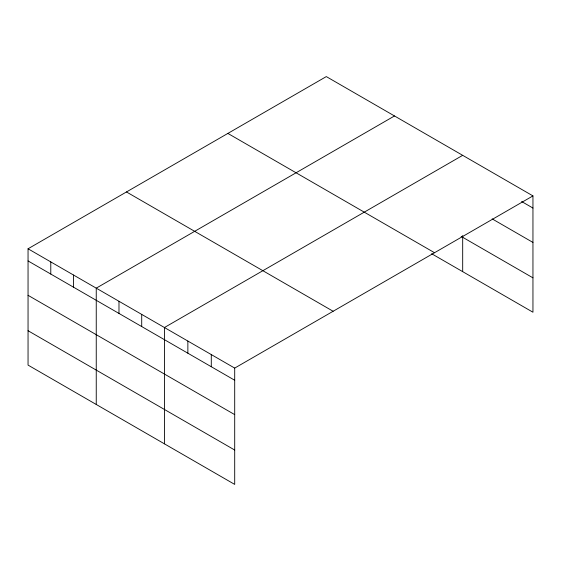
<?xml version="1.0" encoding="UTF-8"?>
<svg xmlns="http://www.w3.org/2000/svg" width="561" height="561" viewBox="0 0 561 561"><rect width="100%" height="100%" fill="white"/><g stroke="black" fill="none" stroke-linecap="round" stroke-linejoin="round"><path stroke-width="0.84" d="M532.95 195.901L326.299 76.591L28.05 248.782L28.05 365.099L234.701 484.409L234.701 368.093L532.95 195.901L532.95 312.218L431.619 253.719M394.488 115.959L96.247 288.151L96.247 404.474M462.685 155.334L164.443 327.526L164.443 443.849M521.618 201.511L532.95 208.054M492.151 218.874L532.95 242.429M461.17 236.405L532.95 277.842M227.871 133.413L434.53 252.723M126.47 191.953L333.129 311.264M28.05 248.782L234.701 368.093M28.05 260.935L234.701 380.246M28.05 295.31L234.701 414.621M28.05 330.724L234.701 450.034M462.685 235.55L462.685 271.657M211.287 354.566L211.287 366.719M187.865 341.046L187.865 353.199M141.709 314.398L141.709 326.551M118.981 301.278L118.981 313.431M73.512 275.03L73.512 287.183M50.785 261.903L50.785 274.056"/></g></svg>
